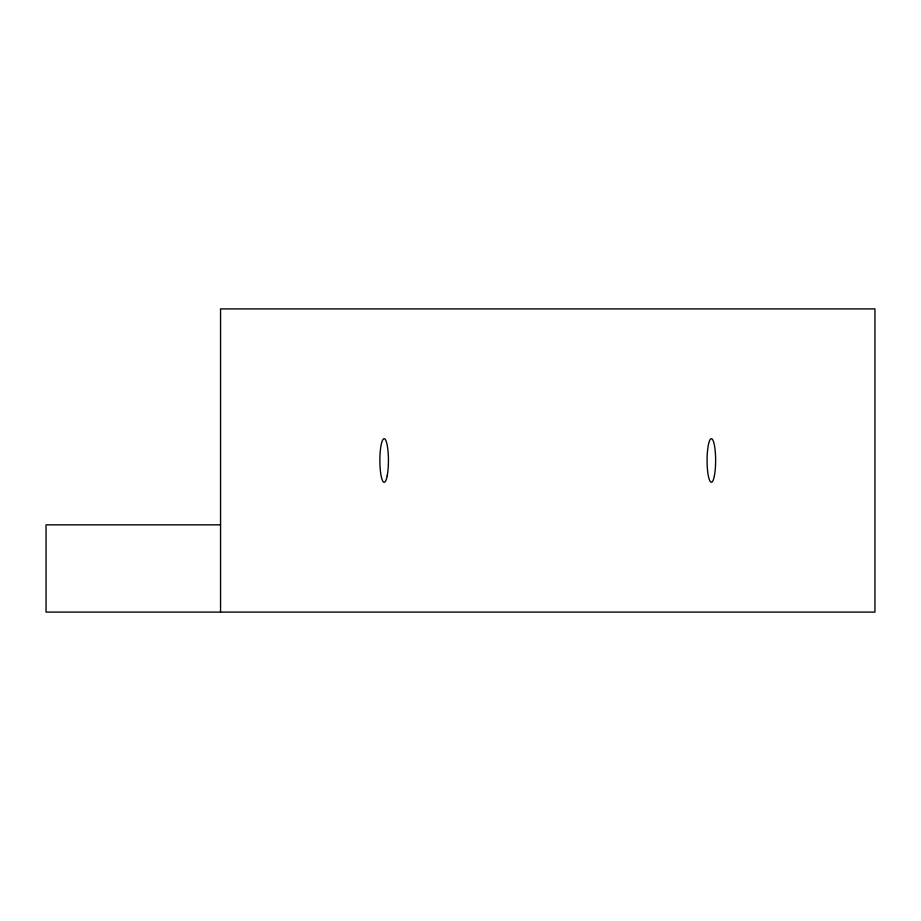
<?xml version="1.0" encoding="UTF-8"?>
<svg xmlns="http://www.w3.org/2000/svg" width="921" height="921" viewBox="0 0 921 921"><rect width="100%" height="100%" fill="white"/><g stroke="black" fill="none" stroke-linecap="round" stroke-linejoin="round"><path stroke-width="1.38" d="M220.556 524.843L46.05 524.843L46.05 612.097L874.95 612.097L874.95 308.903L220.556 308.903L220.556 612.097M714.374 475.927A21.816 4.283 -90 0 0 712.463 439.432A21.816 4.283 -90 0 0 707.224 466.141A21.816 4.283 -90 0 0 714.374 475.927M387.177 475.927A21.816 4.283 -90 0 0 385.266 439.432A21.816 4.283 -90 0 0 380.016 466.141A21.816 4.283 -90 0 0 387.177 475.927"/></g></svg>
